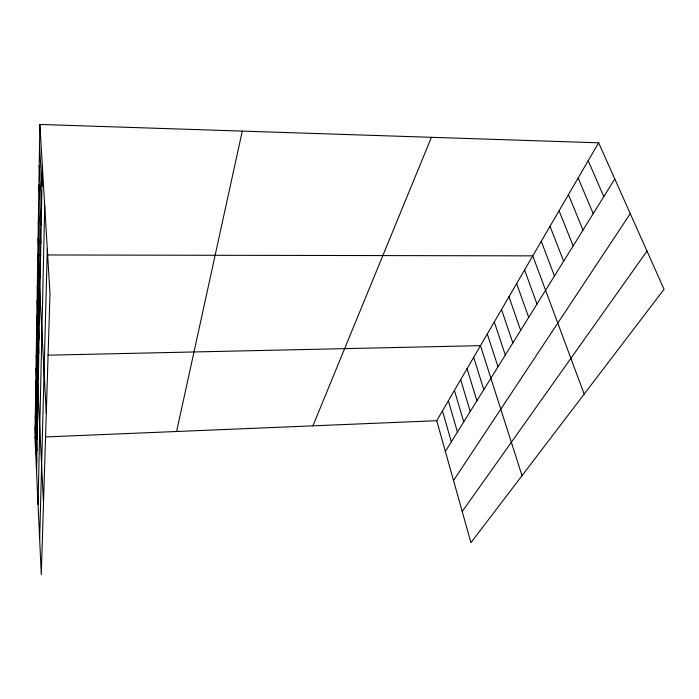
<?xml version="1.0" encoding="UTF-8"?>
<svg xmlns="http://www.w3.org/2000/svg" width="699" height="699" viewBox="0 0 699 699"><rect width="100%" height="100%" fill="white"/><g stroke="black" fill="none" stroke-linecap="round" stroke-linejoin="round"><path stroke-width="1.05" d="M39.86 124.448L49.987 293.842L41.285 574.552L34.95 437.373L39.86 124.448L598.65 142.814L664.05 289.272L470.943 542.669L436.753 420.702L598.65 142.814M36.54 471.755L42.333 165.759M38.043 504.407L44.719 205.681M39.66 539.331L47.314 249.167M176.602 431.493L242.282 131.106M312.916 425.84L431.423 137.319M445.368 451.44L614.788 178.961M453.529 480.528L630.271 213.632M462.214 511.528L647.003 251.09M34.95 437.373L37.03 437.286M45.365 436.945L436.753 420.702M38.349 355.398L36.234 355.442L43.504 503.009M47.881 355.188L480.475 345.647L522.022 475.635M40.97 254.96L37.816 254.952L46.283 413.397M47.279 254.969L532.787 255.86L584.172 394.087M588.217 160.726L603.796 196.637M578.152 177.992L593.206 213.667M568.444 194.663L583.001 230.085M559.069 210.749L573.154 245.926M550.017 226.293L563.639 261.216M541.262 241.321L554.456 275.991M524.591 269.928L536.998 304.074M516.657 283.549L528.689 317.433M508.968 296.743L520.65 330.365M501.515 309.535L512.856 342.894M494.289 321.933L505.307 355.04M487.282 333.973L497.994 366.809M473.669 357.329L483.795 389.64M467.072 368.67L476.91 400.71M460.658 379.679L470.235 411.458M454.42 390.374L463.743 421.89M448.365 400.763L457.443 432.026M442.484 410.872L451.327 441.864M39.528 145.427L41.94 186.441M39.214 165.549L41.564 206.266M38.917 184.868L41.206 225.261M38.62 203.418L40.857 243.497M38.34 221.26L40.525 261.015M38.069 238.42L40.21 277.844M37.563 270.88L39.607 309.631M37.318 286.232L39.319 324.651M37.091 301.051L39.048 339.12M36.864 315.354L38.786 353.091M36.645 329.168L38.532 366.564M36.435 342.527L38.279 379.592M36.033 368.321L37.807 404.704M35.841 380.772L37.58 416.814M35.649 392.821L37.353 428.522M35.466 404.485L37.143 439.854M35.291 415.791L36.933 450.829M35.116 426.748L36.732 461.454"/></g></svg>
